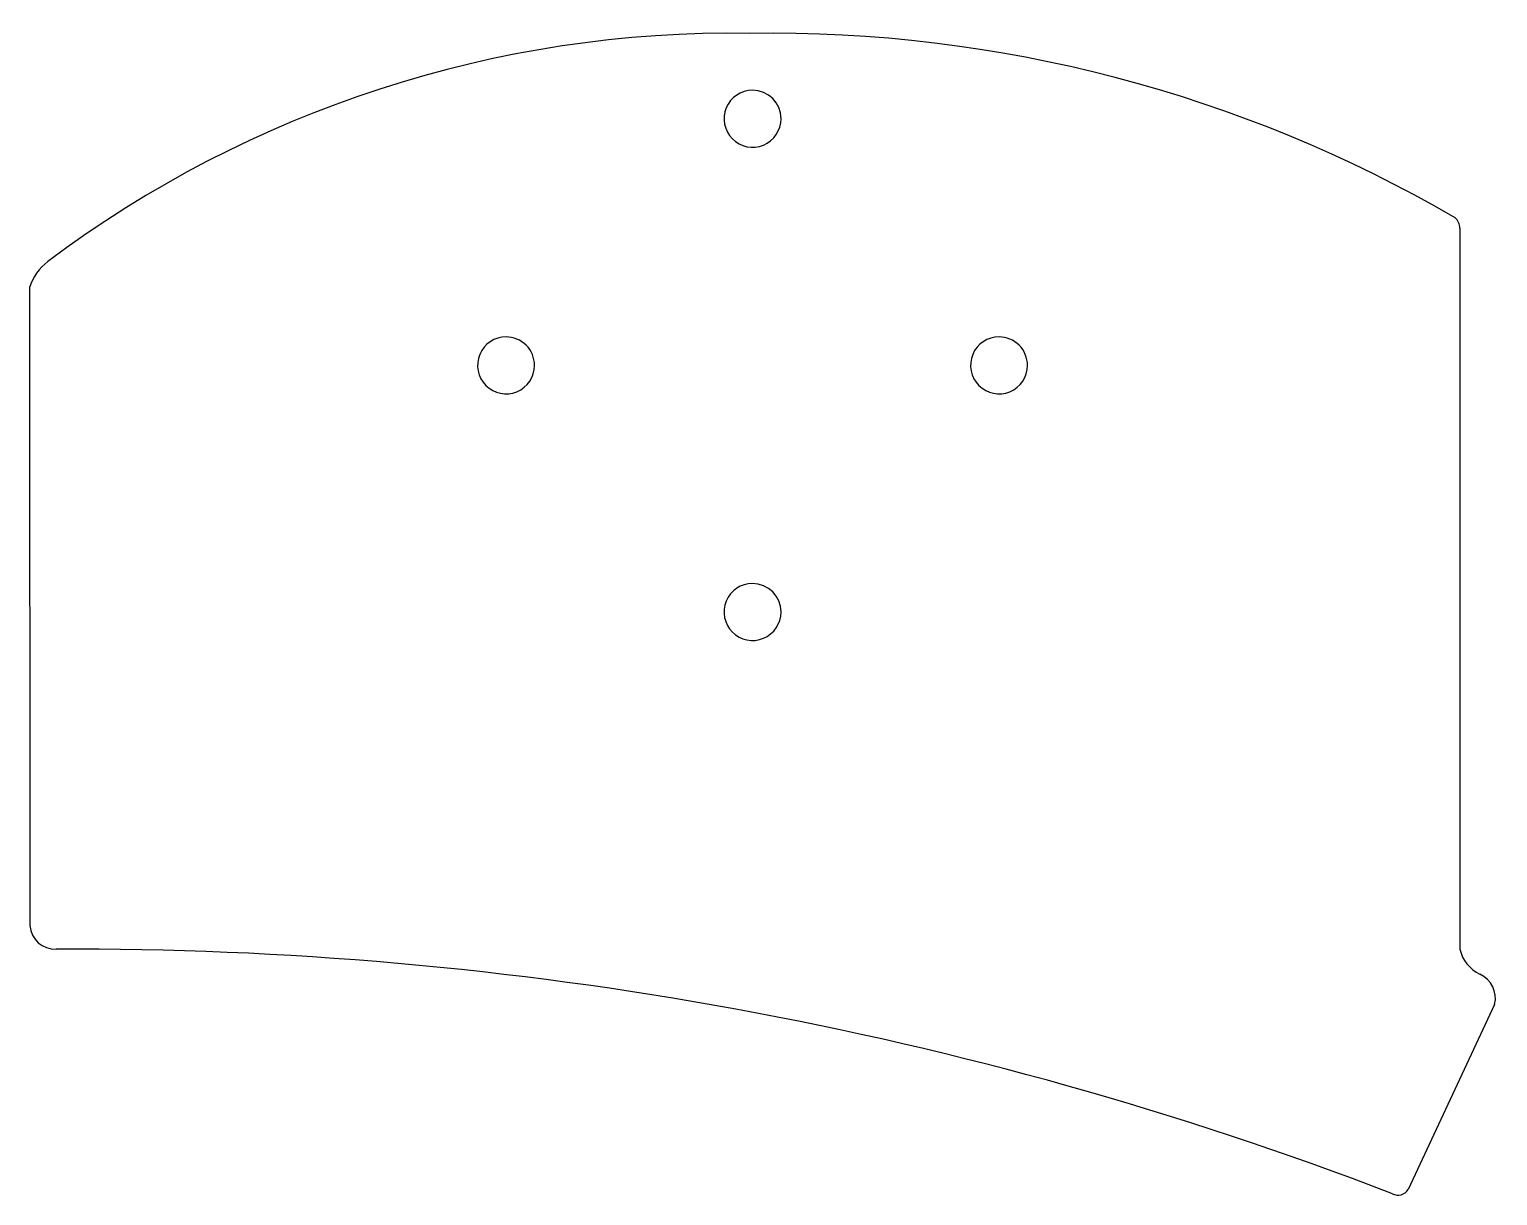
# Model space of a CAD drawing. Extents: x 6 to 120, y -95 to -5.
import ezdxf

# ---------------------------------------------------------------- set-up
doc = ezdxf.new("R2010")
doc.units = 0
doc.layers.get('0').update_dxf_attribs({"linetype": 'CONTINUOUS'})

msp = doc.modelspace()

# ---------------------------------------------------------------- linework, layer by layer
at = {"color": 7}
for points in [[(62.115538, -9.777889)], [(43.065612, -28.827815)], [(81.165464, -28.827815)], [(62.115538, -47.877741)]]:
    msp.add_lwpolyline(points, close=True, dxfattribs=at)
for points in [[(116.777326, -20.431621), (116.777325, -76.127631)], [(6.225807, -25.024534), (6.266006, -74.292662)], [(119.46833, -80.399775), (112.77796, -94.672794)]]:
    msp.add_lwpolyline(points, dxfattribs=at)
for points in [[(61.91554, -5.385417), (42.373195, -5.076159), (23.283258, -11.276875), (7.652743, -23.010837)], [(116.415327, -19.627851), (99.881957, -10.012548), (81.039298, -5.088393), (61.91554, -5.385414)], [(62.115538, -9.777889), (61.225725, -9.777889), (60.423528, -10.3139), (60.083011, -11.13598)], [(64.31553, -11.97788), (64.31553, -10.762859), (63.33056, -9.777889), (62.115538, -9.777889)], [(60.083011, -11.13598), (59.742494, -11.958061), (59.930716, -12.904316), (60.559909, -13.533509)], [(62.957439, -14.010408), (63.779519, -13.669891), (64.31553, -12.867694), (64.31553, -11.97788)], [(60.559909, -13.533509), (61.189103, -14.162702), (62.135358, -14.350924), (62.957439, -14.010408)], [(116.777319, -20.431621), (116.781118, -20.123419), (116.64864, -19.829265), (116.415327, -19.627851)], [(7.652736, -23.010828), (6.979802, -23.51787), (6.481147, -24.22158), (6.225807, -25.024534)], [(43.065612, -28.827815), (42.175799, -28.827815), (41.373602, -29.363826), (41.033085, -30.185906)], [(44.621241, -29.472178), (44.208663, -29.059599), (43.649086, -28.827815), (43.065612, -28.827815)], [(45.265604, -31.027807), (45.265604, -30.444333), (45.033819, -29.884756), (44.621241, -29.472178)], [(81.165464, -28.827815), (80.275651, -28.827815), (79.473454, -29.363826), (79.132937, -30.185906)], [(82.721093, -29.472178), (82.308515, -29.059599), (81.748938, -28.827815), (81.165464, -28.827815)], [(83.365456, -31.027807), (83.365456, -30.444333), (83.133672, -29.884756), (82.721093, -29.472178)], [(41.033085, -30.185906), (40.692568, -31.007987), (40.88079, -31.954242), (41.509983, -32.583436)], [(79.132937, -30.185906), (78.792421, -31.007987), (78.980642, -31.954242), (79.609836, -32.583436)], [(43.907512, -33.060334), (44.729593, -32.719817), (45.265604, -31.91762), (45.265604, -31.027807)], [(82.007365, -33.060334), (82.829445, -32.719817), (83.365456, -31.91762), (83.365456, -31.027807)], [(41.509983, -32.583436), (42.139176, -33.212629), (43.085432, -33.400851), (43.907512, -33.060334)], [(79.609836, -32.583436), (80.239029, -33.212629), (81.185284, -33.400851), (82.007365, -33.060334)], [(62.115538, -47.877741), (61.225725, -47.877741), (60.423528, -48.413752), (60.083011, -49.235833)], [(64.31553, -50.077733), (64.31553, -48.862711), (63.33056, -47.877741), (62.115538, -47.877741)], [(60.083011, -49.235833), (59.742494, -50.057913), (59.930716, -51.004169), (60.559909, -51.633362)], [(62.957439, -52.11026), (63.779519, -51.769743), (64.31553, -50.967546), (64.31553, -50.077733)], [(60.559909, -51.633362), (61.189103, -52.262555), (62.135358, -52.450777), (62.957439, -52.11026)], [(6.265975, -74.292664), (6.344354, -75.351438), (7.242557, -76.160745), (8.303746, -76.128754)], [(111.571137, -95.007001), (78.621508, -82.349488), (43.600457, -75.947312), (8.303746, -76.128754)], [(116.77733, -76.12763), (116.976884, -76.966958), (117.542496, -77.672468), (118.318334, -78.049786)], [(119.46831, -80.39977), (119.699514, -79.441874), (119.216575, -78.454983), (118.318334, -78.049785)], [(111.571166, -95.006952), (111.774921, -95.125282), (112.017757, -95.156538), (112.244836, -95.093661)], [(112.244836, -95.093661), (112.471915, -95.030783), (112.664088, -94.879075), (112.77796, -94.672794)]]:
    msp.add_open_spline(points, degree=3, dxfattribs=at)

doc.saveas('drawing.dxf')
